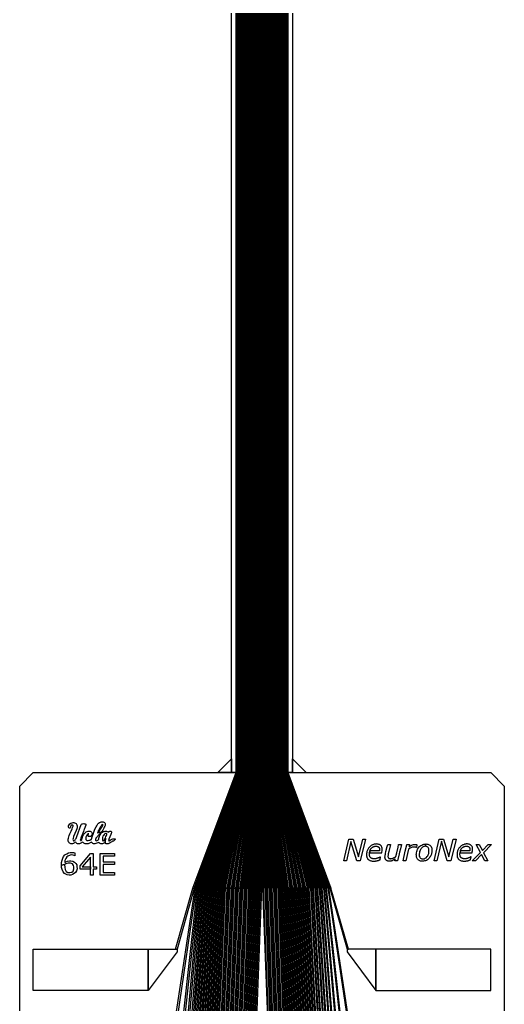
# Model space of a CAD drawing. Header units: inches. Extents: x 106592 to 209533, y 57057 to 74911.
# Drawn here: x 116735 to 117449, y 60367 to 61817 of the extents above; entities that cross this region are included whole.
import ezdxf

# ---------------------------------------------------------------- set-up
doc = ezdxf.new("R2010")
doc.units = ezdxf.units.IN
doc.header["$MEASUREMENT"] = 0
for name, color, linetype in [('metal', 221, 'Continuous'), ('nitride window', 40, 'Continuous'), ('profile', 140, 'Continuous')]:
    doc.layers.add(name, color=color, linetype=linetype)

msp = doc.modelspace()

# ---------------------------------------------------------------- linework, layer by layer
at = {"layer": 'metal'}
for points in [[(117054, 64498.1), (117054.6, 64498.1), (117054.6, 60708.1), (117054, 60708.1)], [(117055.2, 64498.1), (117055.8, 64498.1), (117055.8, 60708.1), (117055.2, 60708.1)], [(117056.4, 64498.1), (117057, 64498.1), (117057, 60708.1), (117056.4, 60708.1)], [(117057.6, 64498.1), (117058.2, 64498.1), (117058.2, 60708.1), (117057.6, 60708.1)], [(117058.8, 64498.1), (117059.4, 64498.1), (117059.4, 60708.1), (117058.8, 60708.1)], [(117060, 64498.1), (117060.6, 64498.1), (117060.6, 60708.1), (117060, 60708.1)], [(117061.2, 64498.1), (117061.8, 64498.1), (117061.8, 60708.1), (117061.2, 60708.1)], [(117062.4, 64498.1), (117063, 64498.1), (117063, 60708.1), (117062.4, 60708.1)], [(117063.6, 64498.1), (117064.2, 64498.1), (117064.2, 60708.1), (117063.6, 60708.1)], [(117064.8, 64498.1), (117065.4, 64498.1), (117065.4, 60708.1), (117064.8, 60708.1)], [(117066, 64498.1), (117066.6, 64498.1), (117066.6, 60708.1), (117066, 60708.1)], [(117067.2, 64498.1), (117067.8, 64498.1), (117067.8, 60708.1), (117067.2, 60708.1)], [(117068.4, 64498.1), (117069, 64498.1), (117069, 60708.1), (117068.4, 60708.1)], [(117069.6, 64498.1), (117070.2, 64498.1), (117070.2, 60708.1), (117069.6, 60708.1)], [(117070.8, 64498.1), (117071.4, 64498.1), (117071.4, 60708.1), (117070.8, 60708.1)], [(117072, 64498.1), (117072.6, 64498.1), (117072.6, 60708.1), (117072, 60708.1)], [(117073.2, 64498.1), (117073.8, 64498.1), (117073.8, 60708.1), (117073.2, 60708.1)], [(117074.4, 64498.1), (117075, 64498.1), (117075, 60708.1), (117074.4, 60708.1)], [(117075.6, 64498.1), (117076.2, 64498.1), (117076.2, 60708.1), (117075.6, 60708.1)], [(117076.8, 64498.1), (117077.4, 64498.1), (117077.4, 60708.1), (117076.8, 60708.1)], [(117078, 64498.1), (117078.6, 64498.1), (117078.6, 60708.1), (117078, 60708.1)], [(117079.2, 64498.1), (117079.8, 64498.1), (117079.8, 60708.1), (117079.2, 60708.1)], [(117080.4, 64498.1), (117081, 64498.1), (117081, 60708.1), (117080.4, 60708.1)], [(117081.6, 64498.1), (117082.2, 64498.1), (117082.2, 60708.1), (117081.6, 60708.1)], [(117082.8, 64498.1), (117083.4, 64498.1), (117083.4, 60708.1), (117082.8, 60708.1)], [(117084, 64498.1), (117084.6, 64498.1), (117084.6, 60708.1), (117084, 60708.1)], [(117085.2, 64498.1), (117085.8, 64498.1), (117085.8, 60708.1), (117085.2, 60708.1)], [(117086.4, 64498.1), (117087, 64498.1), (117087, 60708.1), (117086.4, 60708.1)], [(117087.6, 64498.1), (117088.2, 64498.1), (117088.2, 60708.1), (117087.6, 60708.1)], [(117088.8, 64498.1), (117089.4, 64498.1), (117089.4, 60708.1), (117088.8, 60708.1)], [(117090, 64498.1), (117090.6, 64498.1), (117090.6, 60708.1), (117090, 60708.1)], [(117091.2, 64498.1), (117091.8, 64498.1), (117091.8, 60708.1), (117091.2, 60708.1)], [(117092.4, 64498.1), (117093, 64498.1), (117093, 60708.1), (117092.4, 60708.1)], [(117093.6, 64498.1), (117094.2, 64498.1), (117094.2, 60708.1), (117093.6, 60708.1)], [(117094.8, 64498.1), (117095.4, 64498.1), (117095.4, 60708.1), (117094.8, 60708.1)], [(117096, 64498.1), (117096.6, 64498.1), (117096.6, 60708.1), (117096, 60708.1)], [(117097.2, 64498.1), (117097.8, 64498.1), (117097.8, 60708.1), (117097.2, 60708.1)], [(117098.4, 64498.1), (117099, 64498.1), (117099, 60708.1), (117098.4, 60708.1)], [(117099.6, 64498.1), (117100.2, 64498.1), (117100.2, 60708.1), (117099.6, 60708.1)], [(117100.8, 64498.1), (117101.4, 64498.1), (117101.4, 60708.1), (117100.8, 60708.1)], [(117102, 64498.1), (117102.6, 64498.1), (117102.6, 60708.1), (117102, 60708.1)], [(117103.2, 64498.1), (117103.8, 64498.1), (117103.8, 60708.1), (117103.2, 60708.1)], [(117104.4, 64498.1), (117105, 64498.1), (117105, 60708.1), (117104.4, 60708.1)], [(117105.6, 64498.1), (117106.2, 64498.1), (117106.2, 60708.1), (117105.6, 60708.1)], [(117106.8, 64498.1), (117107.4, 64498.1), (117107.4, 60708.1), (117106.8, 60708.1)], [(117108, 64498.1), (117108.6, 64498.1), (117108.6, 60708.1), (117108, 60708.1)], [(117109.2, 64498.1), (117109.8, 64498.1), (117109.8, 60708.1), (117109.2, 60708.1)], [(117110.4, 64498.1), (117111, 64498.1), (117111, 60708.1), (117110.4, 60708.1)], [(117111.6, 64498.1), (117112.2, 64498.1), (117112.2, 60708.1), (117111.6, 60708.1)], [(117112.8, 64498.1), (117113.4, 64498.1), (117113.4, 60708.1), (117112.8, 60708.1)], [(117114, 64498.1), (117114.6, 64498.1), (117114.6, 60708.1), (117114, 60708.1)], [(117115.2, 64498.1), (117115.8, 64498.1), (117115.8, 60708.1), (117115.2, 60708.1)], [(117116.4, 64498.1), (117117, 64498.1), (117117, 60708.1), (117116.4, 60708.1)], [(117117.6, 64498.1), (117118.2, 64498.1), (117118.2, 60708.1), (117117.6, 60708.1)], [(117118.8, 64498.1), (117119.4, 64498.1), (117119.4, 60708.1), (117118.8, 60708.1)], [(117120, 64498.1), (117120.6, 64498.1), (117120.6, 60708.1), (117120, 60708.1)], [(117121.2, 64498.1), (117121.8, 64498.1), (117121.8, 60708.1), (117121.2, 60708.1)], [(117122.4, 64498.1), (117123, 64498.1), (117123, 60708.1), (117122.4, 60708.1)], [(117123.6, 64498.1), (117124.2, 64498.1), (117124.2, 60708.1), (117123.6, 60708.1)], [(117124.8, 64498.1), (117125.4, 64498.1), (117125.4, 60708.1), (117124.8, 60708.1)], [(117126, 64498.1), (117126.6, 64498.1), (117126.6, 60708.1), (117126, 60708.1)], [(117127.2, 64498.1), (117127.8, 64498.1), (117127.8, 60708.1), (117127.2, 60708.1)], [(117128.4, 64498.1), (117129, 64498.1), (117129, 60708.1), (117128.4, 60708.1)], [(117129.6, 64498.1), (117130.2, 64498.1), (117130.2, 60708.1), (117129.6, 60708.1)], [(117054, 60708.1), (117054.6, 60708.1), (116992.1, 60537.8), (116990.5, 60537.8)], [(117055.2, 60708.1), (117055.8, 60708.1), (116995.3, 60537.8), (116993.7, 60537.8)], [(117056.4, 60708.1), (117057, 60708.1), (116998.5, 60537.8), (116996.9, 60537.8)], [(117001.7, 60537.8), (117000.1, 60537.8), (117057.6, 60708.1), (117058.2, 60708.1)], [(117058.8, 60708.1), (117059.4, 60708.1), (117004.9, 60537.8), (117003.3, 60537.8)], [(117008.1, 60537.8), (117006.5, 60537.8), (117060, 60708.1), (117060.6, 60708.1)], [(117061.2, 60708.1), (117061.8, 60708.1), (117011.3, 60537.8), (117009.7, 60537.8)], [(117062.4, 60708.1), (117063, 60708.1), (117014.5, 60537.8), (117012.9, 60537.8)], [(117016.1, 60537.8), (117017.7, 60537.8), (117064.2, 60708.1), (117063.6, 60708.1)], [(117064.8, 60708.1), (117065.4, 60708.1), (117020.9, 60537.8), (117019.3, 60537.8)], [(117022.5, 60537.8), (117024.1, 60537.8), (117066.6, 60708.1), (117066, 60708.1)], [(117067.2, 60708.1), (117067.8, 60708.1), (117027.3, 60537.8), (117025.7, 60537.8)], [(117028.9, 60537.8), (117030.5, 60537.8), (117069, 60708.1), (117068.4, 60708.1)], [(117069.6, 60708.1), (117070.2, 60708.1), (117033.7, 60537.8), (117032.1, 60537.8)], [(117070.8, 60708.1), (117071.4, 60708.1), (117036.9, 60537.8), (117035.3, 60537.8)], [(117072, 60708.1), (117072.6, 60708.1), (117040.1, 60537.8), (117038.5, 60537.8)], [(117073.2, 60708.1), (117073.8, 60708.1), (117043.3, 60537.8), (117041.7, 60537.8)], [(117074.4, 60708.1), (117075, 60708.1), (117046.5, 60537.8), (117044.9, 60537.8)], [(117049.7, 60537.8), (117048.1, 60537.8), (117075.6, 60708.1), (117076.2, 60708.1)], [(117076.8, 60708.1), (117077.4, 60708.1), (117052.9, 60537.8), (117051.3, 60537.8)], [(117056.1, 60537.8), (117054.5, 60537.8), (117078, 60708.1), (117078.6, 60708.1)], [(117079.2, 60708.1), (117079.8, 60708.1), (117059.3, 60537.8), (117057.7, 60537.8)], [(117080.4, 60708.1), (117081, 60708.1), (117062.5, 60537.8), (117060.9, 60537.8)], [(117064.1, 60537.8), (117065.7, 60537.8), (117082.2, 60708.1), (117081.6, 60708.1)], [(117082.8, 60708.1), (117083.4, 60708.1), (117068.9, 60537.8), (117067.3, 60537.8)], [(117070.5, 60537.8), (117072.1, 60537.8), (117084.6, 60708.1), (117084, 60708.1)], [(117085.2, 60708.1), (117085.8, 60708.1), (117075.3, 60537.8), (117073.7, 60537.8)], [(117076.9, 60537.8), (117078.5, 60537.8), (117087, 60708.1), (117086.4, 60708.1)], [(117087.6, 60708.1), (117088.2, 60708.1), (117081.7, 60537.8), (117080.1, 60537.8)], [(117088.8, 60708.1), (117089.4, 60708.1), (117084.9, 60537.8), (117083.3, 60537.8)], [(117090, 60708.1), (117090.6, 60708.1), (117088.1, 60537.8), (117086.5, 60537.8)], [(117091.2, 60708.1), (117091.8, 60708.1), (117091.3, 60537.8), (117089.7, 60537.8)], [(117092.4, 60708.1), (117093, 60708.1), (117094.5, 60537.8), (117092.9, 60537.8)], [(117097.7, 60537.8), (117096.1, 60537.8), (117093.6, 60708.1), (117094.2, 60708.1)], [(117094.8, 60708.1), (117095.4, 60708.1), (117100.9, 60537.8), (117099.3, 60537.8)], [(117104.1, 60537.8), (117102.5, 60537.8), (117096, 60708.1), (117096.6, 60708.1)], [(117097.2, 60708.1), (117097.8, 60708.1), (117107.3, 60537.8), (117105.7, 60537.8)], [(117098.4, 60708.1), (117099, 60708.1), (117110.5, 60537.8), (117108.9, 60537.8)], [(117112.1, 60537.8), (117113.7, 60537.8), (117100.2, 60708.1), (117099.6, 60708.1)], [(117100.8, 60708.1), (117101.4, 60708.1), (117116.9, 60537.8), (117115.3, 60537.8)], [(117118.5, 60537.8), (117120.1, 60537.8), (117102.6, 60708.1), (117102, 60708.1)], [(117103.2, 60708.1), (117103.8, 60708.1), (117123.3, 60537.8), (117121.7, 60537.8)], [(117124.9, 60537.8), (117126.5, 60537.8), (117105, 60708.1), (117104.4, 60708.1)], [(117105.6, 60708.1), (117106.2, 60708.1), (117129.7, 60537.8), (117128.1, 60537.8)], [(117106.8, 60708.1), (117107.4, 60708.1), (117132.9, 60537.8), (117131.3, 60537.8)], [(117108, 60708.1), (117108.6, 60708.1), (117136.1, 60537.8), (117134.5, 60537.8)], [(117109.2, 60708.1), (117109.8, 60708.1), (117139.3, 60537.8), (117137.7, 60537.8)], [(117110.4, 60708.1), (117111, 60708.1), (117142.5, 60537.8), (117140.9, 60537.8)], [(117145.7, 60537.8), (117144.1, 60537.8), (117111.6, 60708.1), (117112.2, 60708.1)], [(117112.8, 60708.1), (117113.4, 60708.1), (117148.9, 60537.8), (117147.3, 60537.8)], [(117152.1, 60537.8), (117150.5, 60537.8), (117114, 60708.1), (117114.6, 60708.1)], [(117115.2, 60708.1), (117115.8, 60708.1), (117155.3, 60537.8), (117153.7, 60537.8)], [(117116.4, 60708.1), (117117, 60708.1), (117158.5, 60537.8), (117156.9, 60537.8)], [(117160.1, 60537.8), (117161.7, 60537.8), (117118.2, 60708.1), (117117.6, 60708.1)], [(117118.8, 60708.1), (117119.4, 60708.1), (117164.9, 60537.8), (117163.3, 60537.8)], [(117166.5, 60537.8), (117168.1, 60537.8), (117120.6, 60708.1), (117120, 60708.1)], [(117121.2, 60708.1), (117121.8, 60708.1), (117171.3, 60537.8), (117169.7, 60537.8)], [(117172.9, 60537.8), (117174.5, 60537.8), (117123, 60708.1), (117122.4, 60708.1)], [(117123.6, 60708.1), (117124.2, 60708.1), (117177.7, 60537.8), (117176.1, 60537.8)], [(117124.8, 60708.1), (117125.4, 60708.1), (117180.9, 60537.8), (117179.3, 60537.8)], [(117184.1, 60537.8), (117182.5, 60537.8), (117126, 60708.1), (117126.6, 60708.1)], [(117127.2, 60708.1), (117127.8, 60708.1), (117187.3, 60537.8), (117185.7, 60537.8)], [(117190.5, 60537.8), (117188.9, 60537.8), (117128.4, 60708.1), (117129, 60708.1)], [(117129.6, 60708.1), (117130.2, 60708.1), (117193.7, 60537.8), (117192.1, 60537.8)], [(116808.4, 60626.2), (116807.5, 60626.6), (116807.1, 60627.7), (116807.2, 60629.7), (116809.1, 60632.7), (116810.7, 60633.6), (116812.4, 60634.2), (116814, 60634.5), (116815, 60634.4), (116816.1, 60634.2), (116817.3, 60633.7), (116818.3, 60633.1), (116818.9, 60632.3), (116819.6, 60630.9), (116820.1, 60629.6), (116820.1, 60628.4), (116819.9, 60626.8), (116819.2, 60625), (116818.3, 60622.8), (116814.6, 60613.8), (116813.8, 60611), (116813.7, 60609.7), (116813.9, 60608.5), (116814.7, 60607.8), (116815.7, 60607.8), (116816.4, 60608.2), (116817.2, 60609.1), (116817.7, 60609.9), (116818.3, 60610.9), (116819, 60612.5), (116819.5, 60613.8), (116825.9, 60631.5), (116826.5, 60632.1), (116827.2, 60632.6), (116828, 60632.8), (116829.8, 60632.9), (116830.9, 60632.8), (116831.6, 60632.7), (116832.7, 60632.2), (116832.9, 60631.7), (116832.5, 60630.8), (116831.5, 60628), (116830.3, 60624.4), (116829.9, 60623.1), (116829.2, 60621.5), (116828.1, 60618.6), (116826, 60613.1), (116825.2, 60611.3), (116824.6, 60609.7), (116824.4, 60608.7), (116824.7, 60607.8), (116825.4, 60608), (116826.7, 60609.1), (116827, 60609.8), (116827.4, 60611.7), (116827.7, 60613.1), (116828, 60614), (116828.6, 60615.4), (116829.5, 60616.9), (116830.5, 60618.3), (116831.6, 60619.4), (116833.4, 60620.7), (116834.6, 60621.3), (116836.1, 60621.6), (116837.2, 60621.7), (116838.2, 60621.7), (116839, 60621.6), (116840, 60621.2), (116840.8, 60620.4), (116841.5, 60619.5), (116841.8, 60618.3), (116841.9, 60617.5), (116841.7, 60616.3), (116841, 60615), (116840.2, 60614.4), (116839.4, 60614), (116838.3, 60613.8), (116837.3, 60613.9), (116836.7, 60614.1), (116836.3, 60614.5), (116835.9, 60615.2), (116835.7, 60616), (116836, 60616.9), (116836.3, 60617.3), (116836.8, 60617.7), (116836.9, 60618.1), (116836.4, 60618.1), (116835.9, 60617.9), (116835.3, 60617.4), (116834.7, 60616.6), (116834.2, 60615.9), (116833.6, 60614.8), (116833.1, 60613.9), (116832.8, 60613), (116832.6, 60612), (116832.6, 60611.1), (116832.7, 60610.4), (116832.7, 60609.8), (116832.9, 60609.4), (116833.1, 60609), (116833.5, 60608.5), (116834, 60608.2), (116834.6, 60608), (116835.4, 60607.9), (116836.1, 60607.9), (116837.8, 60608.3), (116838.7, 60608.6), (116840, 60609.3), (116840.8, 60609.7), (116841.1, 60610.2), (116842, 60613.4), (116843.9, 60618.9), (116846, 60624.6), (116847.8, 60628), (116848.7, 60629.6), (116850.6, 60632.4), (116851.5, 60633.4), (116852.8, 60634.4), (116854.1, 60635), (116855.4, 60635.3), (116856.3, 60635.4), (116857.3, 60635.4), (116858.3, 60635.3), (116859.3, 60635), (116860, 60634.6), (116860.6, 60634.1), (116861, 60633.2), (116861.2, 60631.5), (116861, 60630.3), (116860.6, 60629), (116859.9, 60627.5), (116859.1, 60626), (116857.5, 60623.3), (116856.3, 60621.5), (116855, 60619.8), (116850.9, 60619.7), (116852.5, 60621.6), (116854.5, 60624.7), (116856.3, 60627.8), (116857.5, 60630.1), (116857.8, 60630.9), (116857.9, 60631.4), (116857.8, 60632), (116857.6, 60632), (116857, 60631.7), (116856.4, 60631.2), (116855.9, 60630.5), (116855.1, 60629.4), (116854.7, 60628.6), (116854, 60627.6), (116853.3, 60626.5), (116852.8, 60625.5), (116852.3, 60624.7), (116851.8, 60623.5), (116851.1, 60622.2), (116850.7, 60621.2), (116850.3, 60620), (116850.1, 60619.2), (116849.9, 60618.7), (116850.9, 60619.7), (116854.9, 60619.7), (116854.5, 60619.1), (116853.8, 60618.4), (116852.7, 60617.1), (116851.8, 60616.2), (116850.6, 60614.8), (116849.7, 60613.8), (116848.8, 60613), (116847.7, 60612), (116847.4, 60611.4), (116847.3, 60610.7), (116847.1, 60610.1), (116847, 60609.2), (116847, 60608.3), (116847.2, 60607.9), (116848, 60607.8), (116849.3, 60608), (116850.3, 60608.5), (116851.1, 60609), (116851.5, 60609.4), (116851.7, 60609.7), (116851.7, 60610.1), (116851.8, 60610.8), (116851.9, 60611.7), (116852.2, 60613), (116852.7, 60614.4), (116853.1, 60615.3), (116853.8, 60616.6), (116854.6, 60617.8), (116855.5, 60618.8), (116856.4, 60619.6), (116857.4, 60620.3), (116858.8, 60621.1), (116860, 60621.5), (116861, 60621.7), (116862, 60621.8), (116862.6, 60621.8), (116863.3, 60621.7), (116864.2, 60621.3), (116864.9, 60620.8), (116865.4, 60620.3), (116865.5, 60620), (116865.9, 60620.2), (116866.3, 60620.7), (116866.8, 60621.1), (116867.4, 60621.4), (116867.9, 60621.6), (116868.5, 60621.7), (116869.1, 60621.7), (116869.6, 60621.6), (116870.1, 60621.3), (116870.3, 60620.8), (116870.3, 60620), (116870.3, 60619.2), (116870, 60618.3), (116869.4, 60616.8), (116866.7, 60610.2), (116866.4, 60609.2), (116866.3, 60608.3), (116866.5, 60607.8), (116866.8, 60607.6), (116867.5, 60607.7), (116868.5, 60608.6), (116869.8, 60609.6), (116871, 60610.2), (116872.4, 60610.6), (116873.3, 60610.6), (116874.3, 60610.6), (116875.5, 60610.3), (116876.4, 60609.9), (116873.5, 60606.9), (116873.2, 60607.1), (116872.9, 60607.2), (116872.6, 60607.2), (116872.4, 60607.1), (116871.9, 60606.9), (116871.6, 60606.8), (116871, 60606.3), (116869.8, 60605.4), (116868.6, 60604.6), (116867.7, 60604.1), (116866.6, 60603.6), (116865.5, 60603.2), (116864.6, 60603.1), (116863.2, 60603.1), (116862.5, 60603.3), (116861.9, 60603.8), (116861.5, 60604.4), (116861.4, 60605.1), (116861.3, 60605.9), (116861.5, 60611.8), (116862.3, 60613.7), (116863, 60615.2), (116863.4, 60616.3), (116863.6, 60617.2), (116863.4, 60617.9), (116863.1, 60618.2), (116862.6, 60618.4), (116861.6, 60618.4), (116860.9, 60618), (116859.9, 60617.1), (116858.7, 60615.6), (116857.9, 60614.2), (116857.3, 60612.5), (116857.1, 60611.2), (116857, 60609.9), (116857.1, 60609.1), (116857.4, 60608.4), (116857.8, 60607.8), (116858.3, 60607.7), (116859.1, 60608), (116859.8, 60608.6), (116860.4, 60609.6), (116860.8, 60610.5), (116861.4, 60611.5), (116861.5, 60611.6), (116861.2, 60605.5), (116860.3, 60604.8), (116859.2, 60604.1), (116858.2, 60603.5), (116857.1, 60603.1), (116856.1, 60603), (116854.6, 60603.2), (116853.8, 60603.6), (116853, 60604.3), (116852.5, 60605), (116852.3, 60605.8), (116851.8, 60605.3), (116850.3, 60604.5), (116848.9, 60603.9), (116847.6, 60603.4), (116846.1, 60603.1), (116845.1, 60603), (116844, 60603.1), (116842.9, 60603.5), (116842.3, 60604), (116841.9, 60604.6), (116841.5, 60605.1), (116841.1, 60605.8), (116840.1, 60605.1), (116839.1, 60604.4), (116838, 60604), (116837, 60603.6), (116836.1, 60603.2), (116834.9, 60603.1), (116833.8, 60603), (116832.8, 60603), (116831.6, 60603.2), (116830.7, 60603.5), (116829.6, 60604.1), (116828.6, 60604.9), (116827.8, 60605.8), (116826.9, 60605.2), (116826.1, 60604.6), (116825.3, 60604.1), (116824.2, 60603.6), (116823.3, 60603.3), (116822.3, 60603.1), (116821.2, 60603.1), (116820.2, 60603.3), (116819.4, 60603.6), (116818.7, 60604.4), (116817.9, 60605.7), (116817.1, 60605.1), (116816.2, 60604.5), (116815.2, 60603.9), (116814.3, 60603.5), (116813.2, 60603.1), (116811.9, 60603), (116810.7, 60603), (116809.7, 60603.4), (116808.9, 60603.9), (116808.2, 60604.6), (116807.6, 60605.4), (116807.1, 60606.1), (116806.6, 60607.4), (116806.6, 60608.6), (116806.7, 60610.1), (116807, 60611.3), (116807.6, 60613.3), (116808.3, 60615.5), (116809.3, 60617.9), (116810, 60619.6), (116811.1, 60622), (116812.4, 60625.2), (116813.2, 60627.1), (116813.9, 60629), (116813.9, 60630), (116813.6, 60630.4), (116813.2, 60630.7), (116812.6, 60630.8), (116811.9, 60630.8), (116811.1, 60630.4), (116810.7, 60629.6), (116810.3, 60628.5), (116810, 60627.5), (116809.7, 60626.6), (116809.2, 60626.2), (116808.7, 60626.2)], [(117212.5, 60578.2), (117219.9, 60610.2), (117226.3, 60610.2), (117234.2, 60584.1), (117240.6, 60610.2), (117244.6, 60610.2), (117236.8, 60578.2), (117231.8, 60578.2), (117223.1, 60606.8), (117216.5, 60578.2)], [(117345.7, 60578.2), (117353.1, 60610.2), (117359.5, 60610.2), (117367.4, 60584.1), (117373.8, 60610.2), (117377.8, 60610.2), (117370, 60578.2), (117365, 60578.2), (117356.3, 60606.9), (117349.7, 60578.2)], [(116816.5, 60589.8), (116816.6, 60585.6), (116814, 60586.5), (116811.7, 60586.7), (116809.5, 60586.3), (116806.2, 60585.1), (116804.5, 60583.8), (116803.1, 60581.4), (116802, 60578.7), (116801.7, 60575.8), (116803.4, 60576.7), (116805.6, 60577.6), (116808.6, 60578.2), (116810.8, 60578.2), (116813.7, 60577.5), (116816, 60576), (116818, 60574.3), (116819.2, 60572), (116819.6, 60569.6), (116819.7, 60566.5), (116818.8, 60563.2), (116817.3, 60560.9), (116815.7, 60559.4), (116813.1, 60557.8), (116810.4, 60557.1), (116808, 60557.1), (116805.3, 60557.3), (116801.5, 60559.3), (116799.2, 60561.8), (116797.7, 60565.4), (116797.1, 60568.4), (116797, 60571.5), (116801.4, 60572.8), (116801.6, 60568.5), (116802.2, 60565.4), (116803.5, 60562.5), (116806.4, 60561), (116808.9, 60560.9), (116812, 60561.5), (116814, 60563), (116815.1, 60566.1), (116815, 60569.2), (116814.5, 60571.4), (116813, 60573.6), (116810.3, 60574.5), (116806.9, 60574.5), (116803.3, 60573.7), (116802.2, 60573.2), (116801.4, 60572.9), (116796.9, 60571.6), (116796.9, 60571.9), (116796.9, 60572), (116797, 60575.5), (116797.7, 60579.2), (116798.7, 60581.9), (116800, 60584.3), (116801.9, 60586.7), (116804.6, 60588.5), (116807.3, 60589.7), (116809.7, 60590.2), (116811.5, 60590.4), (116813, 60590.4), (116814.6, 60590.3), (116815.8, 60590.1)], [(116839.8, 60589), (116843.7, 60589), (116843.7, 60569.4), (116848.4, 60569.4), (116848.4, 60565.9), (116843.7, 60565.9), (116843.6, 60557), (116839.5, 60557.1), (116839.4, 60565.9), (116839.5, 60583.6), (116827.4, 60569.5), (116839.4, 60569.5), (116839.4, 60566), (116824.2, 60566), (116824.3, 60570.9)], [(117250.6, 60589.8), (117268.4, 60589.8), (117268.6, 60591.1), (117268.9, 60592.7), (117269.1, 60594.4), (117269.1, 60595.4), (117269.1, 60596.6), (117268.8, 60598), (117268.2, 60599.2), (117267.9, 60599.7), (117267.5, 60600.2), (117267.1, 60600.7), (117266.5, 60601.2), (117266, 60601.6), (117265.6, 60601.8), (117265, 60602.1), (117264.1, 60602.4), (117263.3, 60602.6), (117262.5, 60602.8), (117261.5, 60602.8), (117260.6, 60602.9), (117259.7, 60602.8), (117259, 60602.8), (117258.2, 60602.7), (117257.3, 60602.5), (117256.4, 60602.2), (117255.5, 60601.9), (117254.7, 60601.6), (117253.7, 60601), (117253, 60600.5), (117252.1, 60599.9), (117251.3, 60599.2), (117250.5, 60598.4), (117249.8, 60597.5), (117249, 60596.6), (117248.4, 60595.7), (117247.9, 60594.8), (117247.5, 60593.8), (117247.1, 60592.8), (117246.7, 60591.8), (117246.5, 60590.8), (117246.3, 60589.9), (117246.2, 60589.2), (117246.1, 60588.4), (117246.1, 60587.6), (117246.1, 60587.1), (117246.1, 60586.5), (117246.1, 60585.9), (117246.2, 60585.2), (117246.3, 60584.7), (117246.4, 60584.2), (117246.5, 60583.7), (117246.7, 60583), (117247.1, 60582.3), (117247.3, 60581.8), (117247.6, 60581.4), (117247.7, 60581.2), (117248.2, 60580.6), (117248.6, 60580.3), (117249, 60579.9), (117249.6, 60579.5), (117250.4, 60579), (117251, 60578.7), (117251.4, 60578.5), (117252.2, 60578.3), (117252.4, 60578.2), (117253, 60578), (117253.5, 60577.9), (117254.2, 60577.8), (117254.9, 60577.7), (117255.6, 60577.7), (117256.1, 60577.7), (117256.5, 60577.7), (117257, 60577.6), (117257.5, 60577.7), (117258.1, 60577.7), (117258.7, 60577.7), (117259.3, 60577.8), (117259.8, 60577.9), (117260.3, 60578), (117260.9, 60578.1), (117261.3, 60578.2), (117261.8, 60578.3), (117262.2, 60578.4), (117262.6, 60578.5), (117263.1, 60578.7), (117263.5, 60578.8), (117263.9, 60578.9), (117264.5, 60579.2), (117265, 60579.4), (117266, 60579.7), (117266.8, 60584), (117266.6, 60584), (117266.1, 60583.7), (117265.5, 60583.4), (117264.9, 60583), (117264.5, 60582.8), (117264, 60582.6), (117263.6, 60582.4), (117263.2, 60582.3), (117262.8, 60582.1), (117262.3, 60581.9), (117261.8, 60581.8), (117261.5, 60581.7), (117261.1, 60581.5), (117260.6, 60581.4), (117260, 60581.3), (117259.7, 60581.2), (117259.2, 60581.1), (117258.7, 60581.1), (117258.3, 60581), (117257.7, 60581), (117257.2, 60581), (117256.7, 60581), (117256.3, 60581.1), (117255.8, 60581.1), (117255.3, 60581.2), (117254.9, 60581.3), (117254.4, 60581.5), (117254, 60581.6), (117253.6, 60581.8), (117253.3, 60582), (117252.9, 60582.2), (117252.6, 60582.4), (117252.3, 60582.7), (117252, 60583), (117251.8, 60583.1), (117251.6, 60583.4), (117251.4, 60583.7), (117251.1, 60584.1), (117251, 60584.3), (117250.9, 60584.6), (117250.8, 60584.8), (117250.7, 60585.1), (117250.6, 60585.4), (117250.5, 60586), (117250.4, 60586.8), (117250.3, 60587.5), (117250.3, 60588.2), (117250.4, 60589), (117250.5, 60589.6), (117250.5, 60589.8), (117250.6, 60589.8), (117251.1, 60592.8), (117251.2, 60593.1), (117251.3, 60593.4), (117251.4, 60593.7), (117251.6, 60594.2), (117251.8, 60594.5), (117251.9, 60594.8), (117252.1, 60595.1), (117252.3, 60595.4), (117252.4, 60595.6), (117252.5, 60595.8), (117252.8, 60596.2), (117252.9, 60596.3), (117253.1, 60596.6), (117253.3, 60596.8), (117253.7, 60597.2), (117253.8, 60597.3), (117254.1, 60597.6), (117254.4, 60597.8), (117254.6, 60598), (117254.9, 60598.2), (117255.1, 60598.3), (117255.4, 60598.5), (117255.6, 60598.6), (117255.7, 60598.7), (117256, 60598.8), (117256.2, 60598.9), (117256.4, 60599), (117256.7, 60599.1), (117256.9, 60599.2), (117257.1, 60599.3), (117257.4, 60599.4), (117257.6, 60599.4), (117258, 60599.5), (117258.2, 60599.5), (117258.4, 60599.6), (117258.6, 60599.6), (117258.9, 60599.6), (117259.1, 60599.7), (117259.4, 60599.7), (117259.8, 60599.7), (117260, 60599.7), (117260.2, 60599.7), (117260.4, 60599.7), (117260.6, 60599.7), (117260.8, 60599.6), (117261, 60599.6), (117261.2, 60599.6), (117261.4, 60599.6), (117261.7, 60599.5), (117261.9, 60599.4), (117262.2, 60599.4), (117262.3, 60599.3), (117262.4, 60599.3), (117262.6, 60599.2), (117262.7, 60599.2), (117262.8, 60599.1), (117263, 60599.1), (117263.1, 60599), (117263.2, 60599), (117263.3, 60598.9), (117263.4, 60598.8), (117263.5, 60598.7), (117263.6, 60598.7), (117263.6, 60598.6), (117263.7, 60598.5), (117263.9, 60598.4), (117264, 60598.3), (117264.1, 60598.2), (117264.3, 60597.9), (117264.4, 60597.7), (117264.6, 60597.5), (117264.7, 60597.2), (117264.8, 60597), (117264.8, 60596.9), (117264.9, 60596.6), (117265, 60596.4), (117265, 60596.1), (117265.1, 60595.9), (117265.1, 60595.4), (117265.1, 60595.2), (117265.1, 60594.8), (117265.1, 60594.4), (117265.1, 60594.1), (117265.1, 60593.8), (117265.1, 60593.6), (117265, 60593.3), (117265, 60593), (117264.9, 60592.8), (117251.2, 60592.8), (117251.2, 60592.8)], [(117277.2, 60602.2), (117281.3, 60602.2), (117278.9, 60591.9), (117278.1, 60588.5), (117277.9, 60587.6), (117277.8, 60586.9), (117277.7, 60586.2), (117277.6, 60585.2), (117277.6, 60584.3), (117277.7, 60583.5), (117278, 60582.9), (117278.3, 60582.4), (117278.6, 60582.1), (117278.7, 60581.9), (117279, 60581.8), (117279.1, 60581.7), (117279.4, 60581.6), (117279.7, 60581.5), (117280, 60581.4), (117280.2, 60581.4), (117280.4, 60581.3), (117280.7, 60581.3), (117281, 60581.3), (117281.2, 60581.3), (117281.5, 60581.2), (117281.8, 60581.2), (117282.1, 60581.3), (117282.4, 60581.3), (117282.7, 60581.3), (117283, 60581.4), (117283.3, 60581.4), (117283.6, 60581.5), (117283.9, 60581.6), (117284.2, 60581.7), (117284.4, 60581.8), (117284.8, 60581.9), (117285.2, 60582.1), (117285.7, 60582.3), (117286.1, 60582.5), (117286.4, 60582.7), (117286.7, 60582.8), (117286.9, 60582.9), (117287.1, 60583.1), (117287.4, 60583.2), (117287.7, 60583.4), (117287.9, 60583.5), (117288.2, 60583.6), (117288.4, 60583.8), (117288.7, 60584), (117288.9, 60584.1), (117289, 60584.2), (117289.1, 60584.3), (117289.2, 60584.3), (117290.5, 60590.1), (117292.4, 60598.1), (117293.3, 60602.2), (117297.4, 60602.2), (117296, 60596), (117294.8, 60590.9), (117294.2, 60588.2), (117291.8, 60578.2), (117287.7, 60578.2), (117288.4, 60580.8), (117287.8, 60580.5), (117286.9, 60579.9), (117286, 60579.4), (117285.2, 60578.9), (117284.4, 60578.6), (117283.6, 60578.2), (117282.8, 60577.9), (117282.1, 60577.8), (117281.6, 60577.7), (117280.9, 60577.6), (117280.1, 60577.5), (117279.5, 60577.5), (117278.8, 60577.6), (117278.2, 60577.7), (117277.5, 60577.8), (117277.1, 60577.9), (117276.5, 60578.1), (117276, 60578.4), (117275.7, 60578.6), (117275.3, 60578.8), (117275, 60579.1), (117274.6, 60579.4), (117274.2, 60579.9), (117273.9, 60580.4), (117273.7, 60581), (117273.4, 60581.6), (117273.3, 60582.3), (117273.2, 60582.9), (117273.2, 60583.6), (117273.2, 60584.2), (117273.3, 60585), (117273.5, 60586.1), (117273.6, 60586.7), (117273.8, 60587.4), (117274.1, 60588.9), (117274.7, 60591.7), (117276.5, 60599.2), (117277.2, 60602.2), (117277.2, 60602.2)], [(117305.3, 60602.2), (117309.5, 60602.2), (117308.6, 60598.6), (117309.8, 60599.4), (117311, 60600.2), (117312.5, 60601), (117313.9, 60601.6), (117315.3, 60602), (117316.5, 60602.1), (117317.7, 60602.2), (117318.8, 60602.2), (117319.7, 60602), (117320.3, 60601.9), (117319.4, 60597.9), (117319.1, 60597.9), (117318.5, 60598.1), (117317.5, 60598.2), (117316.4, 60598.3), (117315.4, 60598.4), (117314.3, 60598.2), (117313.1, 60598), (117311.4, 60597.3), (117310.4, 60596.8), (117309.4, 60596.2), (117308.5, 60595.6), (117307.8, 60595.2), (117304, 60578.2), (117299.8, 60578.2), (117303, 60592.1), (117304.8, 60599.8)], [(117333.2, 60602.9), (117334.7, 60602.8), (117336.1, 60602.6), (117337.1, 60602.3), (117338.1, 60601.8), (117339.4, 60601), (117340.2, 60600.2), (117341.1, 60599), (117341.7, 60597.6), (117342, 60596.6), (117342.2, 60595.5), (117342.3, 60594.4), (117342.3, 60593.2), (117342.2, 60591.6), (117342.1, 60590.6), (117341.9, 60589.5), (117341.6, 60588.5), (117341.5, 60588), (117341.1, 60586.9), (117340.8, 60586.1), (117340.5, 60585.3), (117339.9, 60584.4), (117339.7, 60584), (117338.9, 60582.9), (117338.1, 60581.8), (117337, 60580.7), (117335.6, 60579.6), (117334.2, 60578.8), (117332.8, 60578.2), (117331.5, 60577.9), (117330.1, 60577.6), (117328.5, 60577.5), (117327.4, 60577.6), (117325.7, 60577.8), (117324.7, 60578.1), (117323.7, 60578.5), (117322.9, 60579), (117322.1, 60579.7), (117321.3, 60580.5), (117320.6, 60581.4), (117320.2, 60582.4), (117319.8, 60583.3), (117319.5, 60584.5), (117319.4, 60585.8), (117319.3, 60587.2), (117319.4, 60588.2), (117319.6, 60589.9), (117320, 60591.8), (117320.5, 60593.5), (117321.3, 60595.3), (117322.5, 60597.1), (117323.5, 60598.5), (117324.6, 60599.6), (117325.8, 60600.6), (117327.3, 60601.4), (117328.9, 60602.1), (117330.4, 60602.6), (117331.6, 60602.8), (117332.5, 60602.8), (117333.1, 60602.9), (117333.1, 60599.5), (117332.1, 60599.5), (117331.1, 60599.3), (117330.3, 60599.1), (117329.4, 60598.8), (117328.4, 60598.2), (117327.5, 60597.4), (117326.7, 60596.5), (117325.8, 60595.4), (117325.4, 60594.6), (117324.8, 60593.4), (117324.2, 60592), (117324, 60590.8), (117323.8, 60589.5), (117323.6, 60588.2), (117323.6, 60586.3), (117323.7, 60584.9), (117324.3, 60583.4), (117324.9, 60582.6), (117325.6, 60581.9), (117326.4, 60581.4), (117327.4, 60581.1), (117328.6, 60580.9), (117329.9, 60580.9), (117331.3, 60581.2), (117332.6, 60581.8), (117334, 60582.7), (117335.5, 60584.3), (117336.3, 60585.7), (117336.9, 60587.1), (117337.6, 60588.9), (117337.9, 60591.1), (117338, 60592.8), (117338, 60594.4), (117337.8, 60595.8), (117337.2, 60597), (117336.7, 60597.9), (117336.1, 60598.4), (117335.4, 60598.9), (117334.4, 60599.3), (117333.5, 60599.4), (117333.2, 60599.5)], [(117383.8, 60589.9), (117401.6, 60589.9), (117401.8, 60591.2), (117402.1, 60592.7), (117402.3, 60594.4), (117402.3, 60595.5), (117402.2, 60596.6), (117402, 60598), (117401.4, 60599.2), (117401.1, 60599.8), (117400.7, 60600.3), (117400.3, 60600.7), (117399.7, 60601.2), (117399.2, 60601.6), (117398.8, 60601.8), (117398.2, 60602.1), (117397.3, 60602.5), (117396.5, 60602.6), (117395.7, 60602.8), (117394.7, 60602.9), (117393.8, 60602.9), (117392.9, 60602.9), (117392.2, 60602.8), (117391.4, 60602.7), (117390.5, 60602.5), (117389.6, 60602.2), (117388.7, 60601.9), (117387.9, 60601.6), (117386.9, 60601.1), (117386.2, 60600.6), (117385.3, 60600), (117384.5, 60599.2), (117383.7, 60598.4), (117383, 60597.6), (117382.2, 60596.6), (117381.6, 60595.7), (117381.1, 60594.8), (117380.7, 60593.8), (117380.2, 60592.8), (117379.9, 60591.8), (117379.7, 60590.9), (117379.5, 60589.9), (117379.4, 60589.2), (117379.3, 60588.4), (117379.3, 60587.6), (117379.3, 60587.2), (117379.3, 60586.6), (117379.3, 60585.9), (117379.4, 60585.3), (117379.5, 60584.8), (117379.6, 60584.2), (117379.7, 60583.7), (117379.9, 60583), (117380.3, 60582.4), (117380.5, 60581.8), (117380.8, 60581.4), (117380.9, 60581.2), (117381.4, 60580.7), (117381.8, 60580.3), (117382.2, 60580), (117382.8, 60579.5), (117383.6, 60579.1), (117384.2, 60578.7), (117384.6, 60578.6), (117385.4, 60578.3), (117385.6, 60578.3), (117386.2, 60578.1), (117386.7, 60578), (117387.4, 60577.9), (117388.1, 60577.8), (117388.8, 60577.7), (117389.3, 60577.7), (117389.7, 60577.7), (117390.2, 60577.7), (117390.7, 60577.7), (117391.3, 60577.7), (117391.9, 60577.8), (117392.5, 60577.8), (117393, 60577.9), (117393.5, 60578), (117394.1, 60578.1), (117394.5, 60578.2), (117395, 60578.3), (117395.4, 60578.4), (117395.8, 60578.6), (117396.3, 60578.7), (117396.7, 60578.8), (117397.1, 60578.9), (117397.7, 60579.2), (117398.2, 60579.4), (117399.2, 60579.7), (117400, 60584.1), (117399.8, 60584.1), (117399.3, 60583.8), (117398.7, 60583.4), (117398.1, 60583.1), (117397.7, 60582.9), (117397.2, 60582.7), (117396.8, 60582.5), (117396.4, 60582.3), (117396, 60582.1), (117395.5, 60582), (117395, 60581.8), (117394.7, 60581.7), (117394.3, 60581.6), (117393.8, 60581.4), (117393.2, 60581.3), (117392.9, 60581.2), (117392.4, 60581.2), (117391.9, 60581.1), (117391.5, 60581.1), (117390.9, 60581.1), (117390.3, 60581.1), (117389.9, 60581.1), (117389.5, 60581.1), (117389, 60581.2), (117388.5, 60581.3), (117388.1, 60581.4), (117387.6, 60581.5), (117387.2, 60581.7), (117386.8, 60581.8), (117386.5, 60582), (117386.1, 60582.2), (117385.8, 60582.5), (117385.5, 60582.7), (117385.2, 60583), (117385, 60583.1), (117384.8, 60583.4), (117384.6, 60583.7), (117384.3, 60584.2), (117384.2, 60584.3), (117384.1, 60584.6), (117384, 60584.9), (117383.9, 60585.1), (117383.8, 60585.4), (117383.7, 60586), (117383.6, 60586.8), (117383.5, 60587.5), (117383.5, 60588.3), (117383.6, 60589), (117383.7, 60589.7), (117383.7, 60589.8), (117383.8, 60589.9), (117384.3, 60592.9), (117384.4, 60593.1), (117384.5, 60593.5), (117384.6, 60593.8), (117384.8, 60594.2), (117385, 60594.5), (117385.1, 60594.9), (117385.3, 60595.1), (117385.4, 60595.4), (117385.6, 60595.6), (117385.7, 60595.8), (117386, 60596.2), (117386.1, 60596.3), (117386.3, 60596.6), (117386.5, 60596.8), (117386.9, 60597.2), (117387, 60597.4), (117387.3, 60597.6), (117387.6, 60597.8), (117387.8, 60598), (117388.1, 60598.2), (117388.3, 60598.4), (117388.6, 60598.5), (117388.8, 60598.6), (117388.9, 60598.7), (117389.2, 60598.9), (117389.4, 60599), (117389.6, 60599.1), (117389.9, 60599.2), (117390.1, 60599.2), (117390.3, 60599.3), (117390.6, 60599.4), (117390.8, 60599.5), (117391.2, 60599.5), (117391.4, 60599.6), (117391.6, 60599.6), (117391.8, 60599.6), (117392.1, 60599.7), (117392.3, 60599.7), (117392.6, 60599.7), (117393, 60599.7), (117393.2, 60599.7), (117393.4, 60599.7), (117393.6, 60599.7), (117393.8, 60599.7), (117394, 60599.7), (117394.2, 60599.7), (117394.4, 60599.6), (117394.6, 60599.6), (117394.9, 60599.5), (117395.1, 60599.5), (117395.4, 60599.4), (117395.5, 60599.4), (117395.6, 60599.3), (117395.8, 60599.3), (117395.9, 60599.2), (117396, 60599.2), (117396.2, 60599.1), (117396.3, 60599), (117396.4, 60599), (117396.5, 60598.9), (117396.6, 60598.9), (117396.7, 60598.8), (117396.8, 60598.7), (117396.8, 60598.6), (117396.9, 60598.6), (117397.1, 60598.4), (117397.2, 60598.3), (117397.3, 60598.2), (117397.5, 60598), (117397.6, 60597.7), (117397.7, 60597.5), (117397.9, 60597.3), (117398, 60597), (117398, 60596.9), (117398.1, 60596.6), (117398.2, 60596.4), (117398.2, 60596.2), (117398.3, 60595.9), (117398.3, 60595.5), (117398.3, 60595.2), (117398.3, 60594.9), (117398.3, 60594.4), (117398.3, 60594.2), (117398.3, 60593.9), (117398.3, 60593.6), (117398.2, 60593.3), (117398.2, 60593), (117398.1, 60592.8), (117384.4, 60592.9), (117384.4, 60592.9)], [(117407.3, 60602.2), (117411.7, 60602.2), (117416.6, 60593.1), (117425.3, 60602.2), (117430.2, 60602.2), (117418.2, 60590.1), (117424.8, 60578.2), (117420.3, 60578.2), (117415.5, 60587.4), (117406.7, 60578.2), (117401.7, 60578.2), (117413.9, 60590.3)], [(116853.8, 60589), (116874.8, 60588.9), (116874.8, 60585.2), (116858.1, 60585.2), (116858.1, 60576.5), (116874.8, 60576.5), (116874.8, 60572.7), (116858, 60572.7), (116858, 60560.9), (116874.8, 60560.8), (116874.8, 60557), (116853.7, 60557)], [(117057.7, 60537.8), (117059.3, 60537.8), (116967, 58314.4), (116964.9, 58314.4)], [(116967, 58416), (116964.9, 58416), (117054.5, 60537.8), (117056.1, 60537.8)], [(117051.3, 60537.8), (117052.9, 60537.8), (116967, 58517.6), (116964.9, 58517.6)], [(116967, 58619.3), (116964.9, 58619.3), (117048.1, 60537.8), (117049.7, 60537.8)], [(116967, 58720.9), (116964.9, 58720.9), (117044.9, 60537.8), (117046.5, 60537.8)], [(117041.7, 60537.8), (117043.3, 60537.8), (116967, 58822.5), (116964.9, 58822.5)], [(117060.9, 60537.8), (117062.5, 60537.8), (116967, 58212.8), (116964.9, 58212.8)], [(117064.1, 60537.8), (117065.7, 60537.8), (116967, 58111.2), (116964.9, 58111.2)], [(117089.7, 60537.8), (117091.3, 60537.8), (116967, 57298.4), (116964.9, 57298.4)], [(117086.5, 60537.8), (117088.1, 60537.8), (116967, 57400), (116964.9, 57400)], [(117067.3, 60537.8), (117068.9, 60537.8), (116967, 58009.6), (116964.9, 58009.6)], [(116967, 57908), (116964.9, 57908), (117070.5, 60537.8), (117072.1, 60537.8)], [(116967, 57806.4), (116964.9, 57806.4), (117073.7, 60537.8), (117075.3, 60537.8)], [(117076.9, 60537.8), (117078.5, 60537.8), (116967, 57704.8), (116964.9, 57704.8)], [(116967, 57603.2), (116964.9, 57603.2), (117080.1, 60537.8), (117081.7, 60537.8)], [(117083.3, 60537.8), (117084.9, 60537.8), (116967, 57501.6), (116964.9, 57501.6)], [(117032.1, 60537.8), (117033.7, 60537.8), (116967, 59127.3), (116964.9, 59127.3)], [(116967, 59228.9), (116964.9, 59228.9), (117028.9, 60537.8), (117030.5, 60537.8)], [(117025.7, 60537.8), (117027.3, 60537.8), (116967, 59330.5), (116964.9, 59330.5)], [(116967, 59432.1), (116964.9, 59432.1), (117022.5, 60537.8), (117024.1, 60537.8)], [(116967, 59533.7), (116964.9, 59533.7), (117019.3, 60537.8), (117020.9, 60537.8)], [(117016.1, 60537.8), (117017.7, 60537.8), (116967, 59635.3), (116964.9, 59635.3)], [(117035.3, 60537.8), (117036.9, 60537.8), (116967, 59025.7), (116964.9, 59025.7)], [(117038.5, 60537.8), (117040.1, 60537.8), (116967, 58924.1), (116964.9, 58924.1)], [(117012.9, 60537.8), (117014.5, 60537.8), (116967, 59736.9), (116964.9, 59736.9)], [(117009.7, 60537.8), (117011.3, 60537.8), (116967, 59838.5), (116964.9, 59838.5)], [(116990.5, 60537.8), (116992.1, 60537.8), (116967, 60448.1), (116964.9, 60448.1)], [(116967, 60346.5), (116964.9, 60346.5), (116993.7, 60537.8), (116995.3, 60537.8)], [(116967, 60244.9), (116964.9, 60244.9), (116996.9, 60537.8), (116998.5, 60537.8)], [(117000.1, 60537.8), (117001.7, 60537.8), (116967, 60143.3), (116964.9, 60143.3)], [(116967, 60041.7), (116964.9, 60041.7), (117003.3, 60537.8), (117004.9, 60537.8)], [(117006.5, 60537.8), (117008.1, 60537.8), (116967, 59940.1), (116964.9, 59940.1)], [(117094.5, 60537.8), (117092.9, 60537.8), (117217.3, 57298.4), (117219.4, 57298.4)], [(117097.7, 60537.8), (117096.1, 60537.8), (117217.3, 57400), (117219.4, 57400)], [(117100.9, 60537.8), (117099.3, 60537.8), (117217.3, 57501.6), (117219.4, 57501.6)], [(117217.3, 57603.2), (117219.4, 57603.2), (117104.1, 60537.8), (117102.5, 60537.8)], [(117107.3, 60537.8), (117105.7, 60537.8), (117217.3, 57704.8), (117219.4, 57704.8)], [(117217.3, 57806.4), (117219.4, 57806.4), (117110.5, 60537.8), (117108.9, 60537.8)], [(117217.3, 57908), (117219.4, 57908), (117113.7, 60537.8), (117112.1, 60537.8)], [(117116.9, 60537.8), (117115.3, 60537.8), (117217.3, 58009.6), (117219.4, 58009.6)], [(117120.1, 60537.8), (117118.5, 60537.8), (117217.3, 58111.2), (117219.4, 58111.2)], [(117123.3, 60537.8), (117121.7, 60537.8), (117217.3, 58212.8), (117219.4, 58212.8)], [(117126.5, 60537.8), (117124.9, 60537.8), (117217.3, 58314.4), (117219.4, 58314.4)], [(117217.3, 58416), (117219.4, 58416), (117129.7, 60537.8), (117128.1, 60537.8)], [(117132.9, 60537.8), (117131.3, 60537.8), (117217.3, 58517.6), (117219.4, 58517.6)], [(117217.3, 58619.3), (117219.4, 58619.3), (117136.1, 60537.8), (117134.5, 60537.8)], [(117217.3, 58720.9), (117219.4, 58720.9), (117139.3, 60537.8), (117137.7, 60537.8)], [(117142.5, 60537.8), (117140.9, 60537.8), (117217.3, 58822.5), (117219.4, 58822.5)], [(117145.7, 60537.8), (117144.1, 60537.8), (117217.3, 58924.1), (117219.4, 58924.1)], [(117148.9, 60537.8), (117147.3, 60537.8), (117217.3, 59025.7), (117219.4, 59025.7)], [(117152.1, 60537.8), (117150.5, 60537.8), (117217.3, 59127.3), (117219.4, 59127.3)], [(117217.3, 59228.9), (117219.4, 59228.9), (117155.3, 60537.8), (117153.7, 60537.8)], [(117158.5, 60537.8), (117156.9, 60537.8), (117217.3, 59330.5), (117219.4, 59330.5)], [(117217.3, 59432.1), (117219.4, 59432.1), (117161.7, 60537.8), (117160.1, 60537.8)], [(117217.3, 59533.7), (117219.4, 59533.7), (117164.9, 60537.8), (117163.3, 60537.8)], [(117168.1, 60537.8), (117166.5, 60537.8), (117217.3, 59635.3), (117219.4, 59635.3)], [(117171.3, 60537.8), (117169.7, 60537.8), (117217.3, 59736.9), (117219.4, 59736.9)], [(117174.5, 60537.8), (117172.9, 60537.8), (117217.3, 59838.5), (117219.4, 59838.5)], [(117177.7, 60537.8), (117176.1, 60537.8), (117217.3, 59940.1), (117219.4, 59940.1)], [(117217.3, 60041.7), (117219.4, 60041.7), (117180.9, 60537.8), (117179.3, 60537.8)], [(117184.1, 60537.8), (117182.5, 60537.8), (117217.3, 60143.3), (117219.4, 60143.3)], [(117217.3, 60244.9), (117219.4, 60244.9), (117187.3, 60537.8), (117185.7, 60537.8)], [(117217.3, 60346.5), (117219.4, 60346.5), (117190.5, 60537.8), (117188.9, 60537.8)], [(117193.7, 60537.8), (117192.1, 60537.8), (117217.3, 60448.1), (117219.4, 60448.1)], [(116755.3, 60448.1), (116924.6, 60448.1), (116924.6, 60387.2), (116755.3, 60387.2)], [(116924.6, 60387.2), (116924.6, 60448.1), (116967, 60448.1), (116967, 60443.9), (116924.6, 60387.2)], [(117259.6, 60387.2), (117259.6, 60448.1), (117217.3, 60448.1), (117217.3, 60443.9), (117259.6, 60387.2)], [(117428.9, 60448.1), (117259.6, 60448.1), (117259.6, 60387.2), (117428.9, 60387.2)]]:
    msp.add_lwpolyline(points, close=True, dxfattribs=at)
at = {"layer": 'nitride window'}
for points in [[(116755.3, 60448.1), (116924.6, 60448.1), (116924.6, 60387.2), (116755.3, 60387.2)], [(117428.9, 60448.1), (117259.6, 60448.1), (117259.6, 60387.2), (117428.9, 60387.2)]]:
    msp.add_lwpolyline(points, close=True, dxfattribs=at)
at = {"layer": 'profile'}
for points in [[(117049.6, 63998.1), (117134.6, 63998.1), (117137.1, 62998.1), (117137.1, 60708.1), (117047.1, 60708.1), (117047.1, 62998.1)], [(117047.1, 60708.1), (117047.1, 60728.1), (117047.1, 60708.1), (117027.1, 60708.1), (117047.1, 60728.1)], [(117137.1, 60708.1), (117137.1, 60728.1), (117137.1, 60708.1), (117157.1, 60708.1), (117137.1, 60728.1)], [(116735.3, 60688.1), (116755.3, 60708.1), (117428.9, 60708.1), (117448.9, 60688.1), (117448.9, 57237.4), (117428.9, 57217.4), (116755.3, 57217.4), (116735.3, 57237.4)]]:
    msp.add_lwpolyline(points, close=True, dxfattribs=at)

doc.saveas('drawing.dxf')
